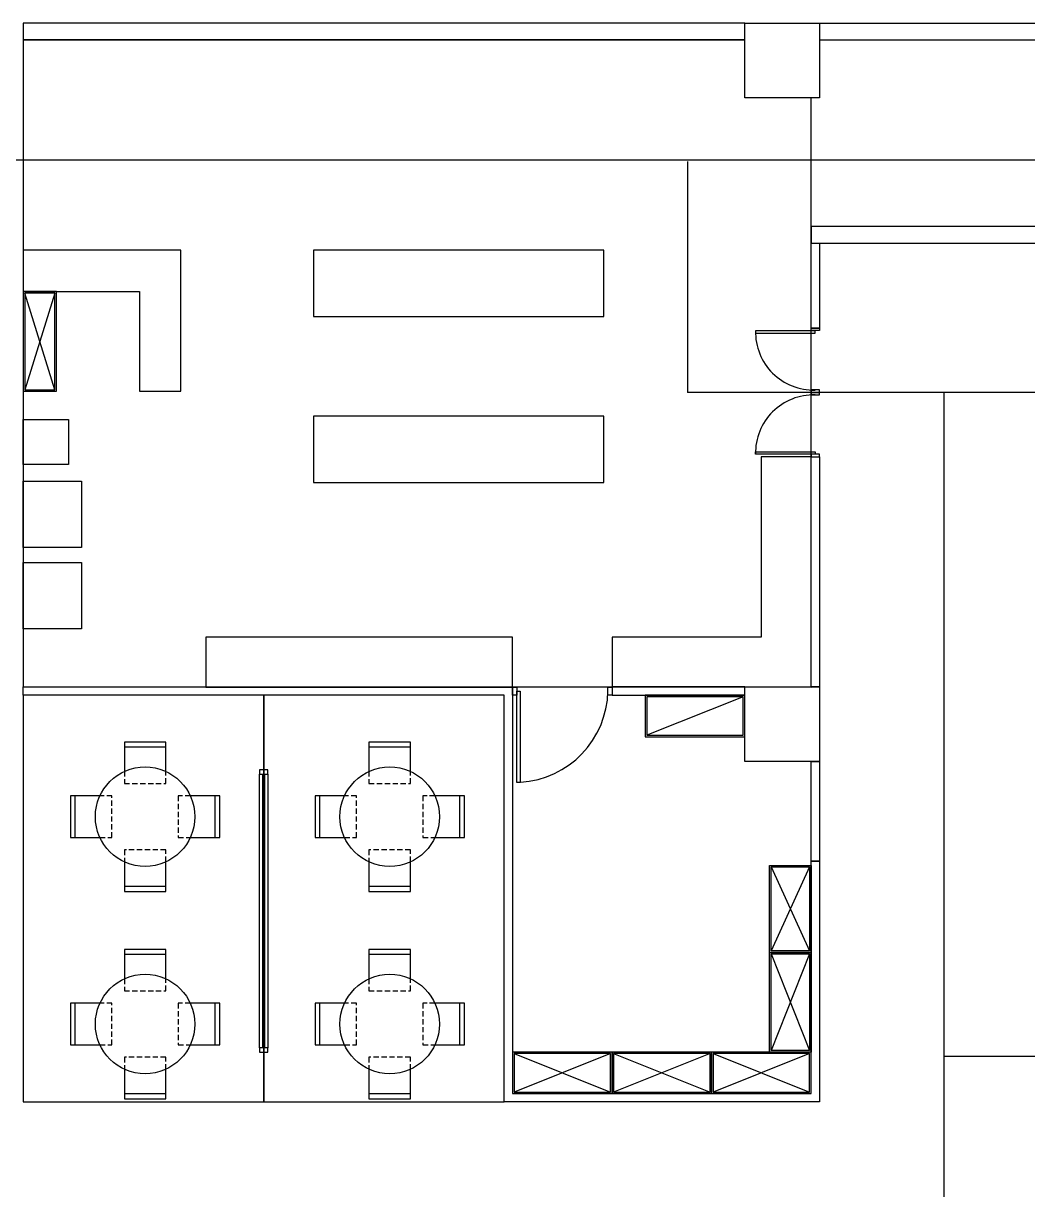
# Model space of a CAD drawing. Header units: centimetres. Extents: x -586 to 10005, y 2072 to 5664.
# Drawn here: x 6225 to 7436, y 4041 to 5447 of the extents above; entities that cross this region are included whole.
import ezdxf

# ---------------------------------------------------------------- set-up
doc = ezdxf.new("R2010")
doc.units = ezdxf.units.CM
doc.header["$MEASUREMENT"] = 0
doc.linetypes.add('DASHED2', pattern=[9.525, 6.35, -3.175])
for name, color, linetype in [('Doors', 4, 'Continuous'), ('Furnitures', 7, 'Continuous'), ('Meeting rooms', 1, 'Continuous'), ('Path', 3, 'Continuous'), ('Supermarket', 7, 'Continuous'), ('Walls', 6, 'Continuous')]:
    doc.layers.add(name, color=color, linetype=linetype)

# ---------------------------------------------------------------- blocks, each defined once
blk = doc.blocks.new('A$C7880fce2')
at = {"layer": 'Path'}
for p, q in [((580.4, 2848.5), (580.5, 2570)), ((3412, 2570), (580.5, 2570)), ((889.5, 2570), (889.5, 0)), ((889.5, 1770), (3094.5, 1770))]:
    blk.add_line(p, q, dxfattribs=at)

msp = doc.modelspace()

# ---------------------------------------------------------------- linework, layer by layer
at = {"layer": 'Doors'}
for points in [[(7179.5, 5076.6), (7107.5, 5076.6), (7107.5, 5073.6), (7179.5, 5073.6)], [(7184.5, 5076.7), (7174.5, 5076.7), (7174.5, 5079.7), (7184.5, 5079.7), (7184.5, 5076.7)], [(7184.5, 5005.2), (7174.5, 5005.2), (7174.5, 5002.2), (7184.5, 5002.2), (7184.5, 5005.2)], [(7184.5, 5002.2), (7174.5, 5002.2), (7174.5, 4999.2), (7184.5, 4999.2), (7184.5, 5002.2)], [(7179.5, 4927.7), (7107.5, 4927.7), (7107.5, 4930.7), (7179.5, 4930.7)], [(7184.5, 4927.7), (7174.5, 4927.7), (7174.5, 4924.7), (7184.5, 4924.7), (7184.5, 4927.7)], [(6814.5, 4637.1), (6814.5, 4647.1), (6819.5, 4647.1), (6819.5, 4637.1)], [(6819.5, 4532.1), (6819.5, 4642.1), (6823.9, 4642.1), (6823.9, 4532.1)], [(6929.5, 4637.1), (6929.5, 4647.1), (6934.5, 4647.1), (6934.5, 4637.1)]]:
    msp.add_lwpolyline(points, close=True, dxfattribs=at)
for centre, radius, start, end in [((7177.5, 5075.1), 70, 178.7725, 271.6348), ((7177.5, 4929.2), 70, 88.3652, 181.2275), ((6817.3, 4644.4), 112.3, 273.3956, 358.8462)]:
    msp.add_arc(centre, radius, start, end, dxfattribs=at)
at = {"layer": 'Furnitures'}
for points in [[(6224.5, 5123.7), (6264.5, 5123.7), (6364.5, 5123.7), (6364.5, 5003.7), (6414.5, 5003.7), (6414.5, 5123.7), (6414.5, 5173.7), (6224.5, 5173.7)], [(6574.5, 5093.7), (6924.5, 5093.7), (6924.5, 5173.7), (6574.5, 5173.7)], [(6224.5, 5003.7), (6264.5, 5003.7), (6264.5, 5123.7), (6224.5, 5123.7)], [(6226.3, 5005.5), (6262.7, 5005.5), (6262.7, 5121.9), (6226.3, 5121.9)], [(6279.1, 4915.3), (6224.5, 4915.3), (6224.5, 4969.5), (6279.1, 4969.5)], [(6574.5, 4893.7), (6924.5, 4893.7), (6924.5, 4973.7), (6574.5, 4973.7)], [(7114.5, 4924.7), (7114.5, 4707.2), (6934.5, 4707.2), (6934.5, 4647.2), (7174.5, 4647.1), (7174.5, 4924.7)], [(6294.5, 4815.4), (6224.5, 4815.4), (6224.5, 4895.4), (6294.5, 4895.4)], [(6294.5, 4717.1), (6224.5, 4717.1), (6224.5, 4797.1), (6294.5, 4797.1)], [(6814.5, 4647.1), (6814.5, 4707.1), (6444.5, 4707.1), (6444.5, 4647.1)], [(6974.5, 4637.2), (6974.5, 4587.2), (7094.5, 4587.2), (7094.5, 4637.2)], [(6976.3, 4635.4), (6976.3, 4589), (7092.7, 4589), (7092.7, 4635.4)], [(6519.5, 4547.2), (6509.5, 4547.2), (6509.5, 4542.2), (6519.5, 4542.2)], [(6509.5, 4212.1), (6509.5, 4542.2), (6519.5, 4542.2), (6519.5, 4212.1)], [(6515.5, 4212.1), (6513.5, 4212.1), (6513.5, 4542.2), (6515.5, 4542.2)], [(7174.5, 4327.1), (7124.5, 4327.1), (7124.5, 4432.1), (7174.5, 4432.1)], [(7172.7, 4328.9), (7126.3, 4328.9), (7126.3, 4430.3), (7172.7, 4430.3)], [(7174.5, 4207.1), (7124.5, 4207.1), (7124.5, 4327.1), (7174.5, 4327.1)], [(7172.7, 4208.9), (7126.3, 4208.9), (7126.3, 4325.3), (7172.7, 4325.3)], [(6519.5, 4212.1), (6509.5, 4212.1), (6509.5, 4207.1), (6519.5, 4207.1)], [(6814.5, 4207.1), (6814.5, 4157.1), (6934.5, 4157.1), (6934.5, 4207.1)], [(6816.3, 4205.3), (6816.3, 4158.9), (6932.7, 4158.9), (6932.7, 4205.3)], [(6934.5, 4207.1), (6934.5, 4157.1), (7054.5, 4157.1), (7054.5, 4207.1)], [(6936.3, 4205.3), (6936.3, 4158.9), (7052.7, 4158.9), (7052.7, 4205.3)], [(7054.5, 4207.1), (7054.5, 4157.1), (7174.5, 4157.1), (7174.5, 4207.1)], [(7056.3, 4205.3), (7056.3, 4158.9), (7172.7, 4158.9), (7172.7, 4205.3)]]:
    msp.add_lwpolyline(points, close=True, dxfattribs=at)
for points in [[(6262.7, 5121.9), (6226.3, 5005.5)], [(6262.7, 5005.5), (6226.3, 5121.9)], [(7092.7, 4635.4), (6976.3, 4589)], [(7172.7, 4430.3), (7126.3, 4328.9)], [(7126.3, 4430.3), (7172.7, 4328.9)], [(7172.7, 4325.3), (7126.3, 4208.9)], [(7126.3, 4325.3), (7172.7, 4208.9)], [(6816.3, 4205.3), (6932.7, 4158.9)], [(6932.7, 4205.3), (6816.3, 4158.9)], [(6936.3, 4205.3), (7052.7, 4158.9)], [(7052.7, 4205.3), (6936.3, 4158.9)], [(7056.3, 4205.3), (7172.7, 4158.9)], [(7172.7, 4205.3), (7056.3, 4158.9)]]:
    msp.add_lwpolyline(points, dxfattribs=at)
at = {"layer": 'Furnitures', "linetype": 'ByBlock'}
for points in [[(6396.4, 4545.4), (6396.4, 4580.8), (6346.4, 4580.8), (6346.4, 4545.4)], [(6346.4, 4575), (6396.4, 4575)], [(6691.4, 4545.4), (6691.4, 4580.8), (6641.4, 4580.8), (6641.4, 4545.4)], [(6641.4, 4575), (6691.4, 4575)], [(6316.9, 4515.8), (6281.4, 4515.8), (6281.4, 4465.8), (6316.9, 4465.8)], [(6287.2, 4465.8), (6287.2, 4515.8)], [(6426, 4465.8), (6461.4, 4465.8), (6461.4, 4515.8), (6426, 4515.8)], [(6455.6, 4515.8), (6455.6, 4465.8)], [(6611.9, 4515.8), (6576.4, 4515.8), (6576.4, 4465.8), (6611.9, 4465.8)], [(6582.2, 4465.8), (6582.2, 4515.8)], [(6720.9, 4465.8), (6756.4, 4465.8), (6756.4, 4515.8), (6720.9, 4515.8)], [(6750.6, 4515.8), (6750.6, 4465.8)], [(6346.4, 4436.3), (6346.4, 4400.8), (6396.4, 4400.8), (6396.4, 4436.3)], [(6641.4, 4436.3), (6641.4, 4400.8), (6691.4, 4400.8), (6691.4, 4436.3)], [(6396.4, 4406.7), (6346.4, 4406.7)], [(6691.4, 4406.7), (6641.4, 4406.7)], [(6396.4, 4295.4), (6396.4, 4330.8), (6346.4, 4330.8), (6346.4, 4295.4)], [(6691.4, 4295.4), (6691.4, 4330.8), (6641.4, 4330.8), (6641.4, 4295.4)], [(6346.4, 4325), (6396.4, 4325)], [(6641.4, 4325), (6691.4, 4325)], [(6316.9, 4265.8), (6281.4, 4265.8), (6281.4, 4215.8), (6316.9, 4215.8)], [(6287.2, 4215.8), (6287.2, 4265.8)], [(6426, 4215.8), (6461.4, 4215.8), (6461.4, 4265.8), (6426, 4265.8)], [(6455.6, 4265.8), (6455.6, 4215.8)], [(6611.9, 4265.8), (6576.4, 4265.8), (6576.4, 4215.8), (6611.9, 4215.8)], [(6582.2, 4215.8), (6582.2, 4265.8)], [(6720.9, 4215.8), (6756.4, 4215.8), (6756.4, 4265.8), (6720.9, 4265.8)], [(6750.6, 4265.8), (6750.6, 4215.8)], [(6346.4, 4186.3), (6346.4, 4150.8), (6396.4, 4150.8), (6396.4, 4186.3)], [(6641.4, 4186.3), (6641.4, 4150.8), (6691.4, 4150.8), (6691.4, 4186.3)], [(6396.4, 4156.7), (6346.4, 4156.7)], [(6691.4, 4156.7), (6641.4, 4156.7)]]:
    msp.add_lwpolyline(points, dxfattribs=at)
at = {"layer": 'Furnitures', "linetype": 'DASHED2'}
for points in [[(6346.4, 4545.4), (6346.4, 4530.8), (6396.4, 4530.8), (6396.4, 4545.4)], [(6641.4, 4545.4), (6641.4, 4530.8), (6691.4, 4530.8), (6691.4, 4545.4)], [(6316.9, 4465.8), (6331.4, 4465.8), (6331.4, 4515.8), (6316.9, 4515.8)], [(6426, 4515.8), (6411.4, 4515.8), (6411.4, 4465.8), (6426, 4465.8)], [(6611.9, 4465.8), (6626.4, 4465.8), (6626.4, 4515.8), (6611.9, 4515.8)], [(6720.9, 4515.8), (6706.4, 4515.8), (6706.4, 4465.8), (6720.9, 4465.8)], [(6396.4, 4436.3), (6396.4, 4450.8), (6346.4, 4450.8), (6346.4, 4436.3)], [(6691.4, 4436.3), (6691.4, 4450.8), (6641.4, 4450.8), (6641.4, 4436.3)], [(6346.4, 4295.4), (6346.4, 4280.8), (6396.4, 4280.8), (6396.4, 4295.4)], [(6641.4, 4295.4), (6641.4, 4280.8), (6691.4, 4280.8), (6691.4, 4295.4)], [(6316.9, 4215.8), (6331.4, 4215.8), (6331.4, 4265.8), (6316.9, 4265.8)], [(6426, 4265.8), (6411.4, 4265.8), (6411.4, 4215.8), (6426, 4215.8)], [(6611.9, 4215.8), (6626.4, 4215.8), (6626.4, 4265.8), (6611.9, 4265.8)], [(6720.9, 4265.8), (6706.4, 4265.8), (6706.4, 4215.8), (6720.9, 4215.8)], [(6396.4, 4186.3), (6396.4, 4200.8), (6346.4, 4200.8), (6346.4, 4186.3)], [(6691.4, 4186.3), (6691.4, 4200.8), (6641.4, 4200.8), (6641.4, 4186.3)]]:
    msp.add_lwpolyline(points, dxfattribs=at)
at = {"layer": 'Furnitures'}
for centre in [(6371.4, 4490.8), (6666.4, 4490.8), (6371.4, 4240.8), (6666.4, 4240.8)]:
    msp.add_circle(centre, 60, dxfattribs=at)
at = {"layer": 'Meeting rooms'}
for points in [[(6514.5, 4637.1), (6224.5, 4637.1), (6224.5, 4557.2), (6224.5, 4147.1), (6514.5, 4147.1)], [(6804.5, 4637.1), (6514.5, 4637.1), (6514.5, 4557.2), (6514.5, 4147.1), (6804.5, 4147.1)]]:
    msp.add_lwpolyline(points, close=True, dxfattribs=at)
at = {"layer": 'Path'}
msp.add_line((9857, 5282.1), (4789.5, 5282.1), dxfattribs=at)
at = {"layer": 'Supermarket'}
msp.add_lwpolyline([(6224.5, 5427.2), (6224.5, 4647.2), (7174.5, 4647.2), (7174.5, 5357.1), (7094.5, 5357.2), (7094.5, 5427.2)], close=True, dxfattribs=at)
at = {"layer": 'Walls'}
for points in [[(6224.5, 5447.2), (6224.5, 5427.2), (7094.5, 5427.2), (7094.5, 5447.2)], [(7184.5, 5357.2), (7094.5, 5357.2), (7094.5, 5447.2), (7184.5, 5447.2)], [(7184.5, 5447.1), (7184.5, 5427.1), (8054.5, 5427.1), (8054.5, 5447.1)], [(8814.5, 5112.2), (8814.5, 5202.2), (7174.5, 5202.1), (7174.5, 5182.1), (8794.5, 5182.2), (8794.5, 5112.2)], [(7184.5, 5079.7), (7174.5, 5079.7), (7174.5, 5182.1), (7184.5, 5182.1)], [(7184.5, 4647.2), (7174.5, 4647.2), (7174.5, 4924.7), (7184.5, 4924.7)], [(7174.5, 4437.1), (7184.5, 4437.1), (7184.5, 4147.1), (6804.5, 4147.1), (6804.5, 4637.1), (6224.5, 4637.1), (6224.5, 4647.2), (6814.5, 4647.1), (6814.5, 4157.1), (7174.5, 4157.1)], [(7094.5, 4647.2), (6934.5, 4647.2), (6934.5, 4637.2), (7094.5, 4637.2)], [(7094.5, 4647.2), (7184.5, 4647.2), (7184.5, 4557.2), (7094.5, 4557.2)], [(7184.5, 4437.1), (7174.5, 4437.1), (7174.5, 4557.2), (7184.5, 4557.2)]]:
    msp.add_lwpolyline(points, close=True, dxfattribs=at)

# ---------------------------------------------------------------- block references
at = {"layer": 'Path'}
msp.add_blockref('A$C7880fce2', (6445, 2432.2), dxfattribs=at)

doc.saveas('drawing.dxf')
